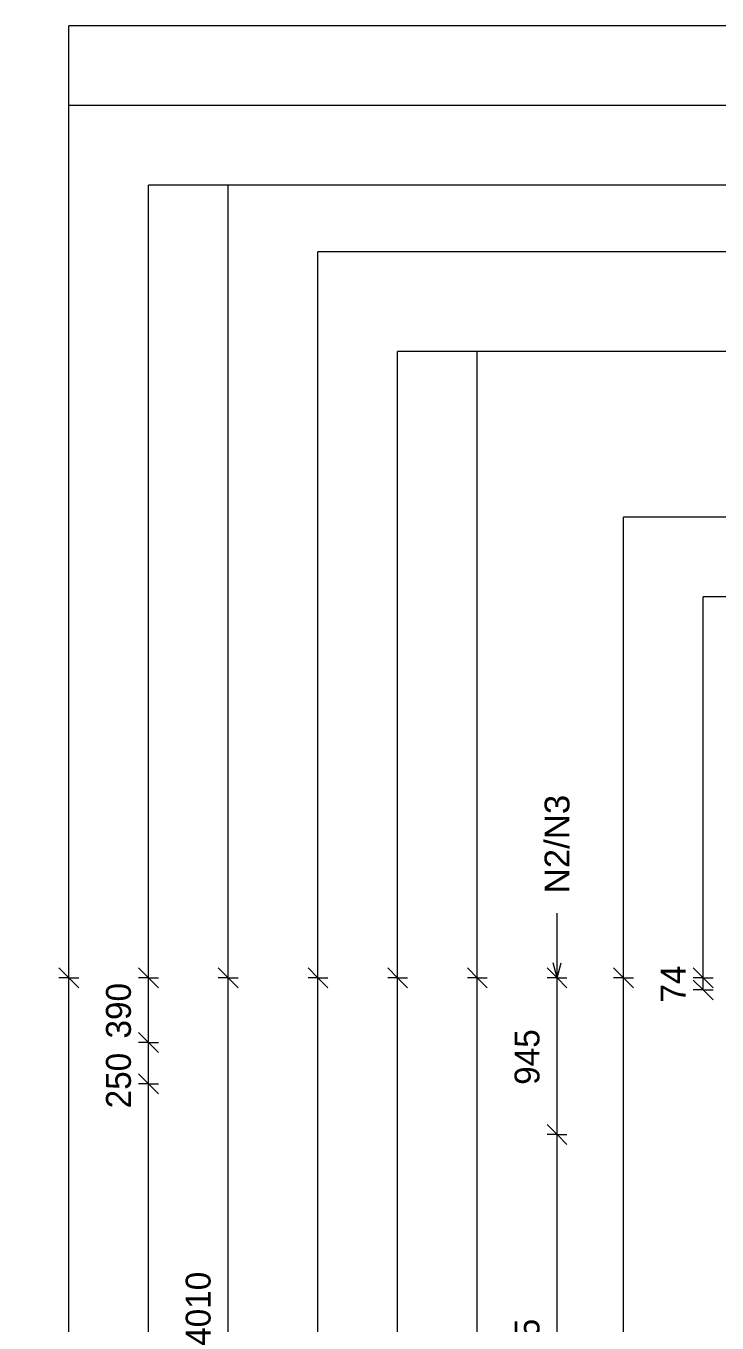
# Model space of a CAD drawing. Header units: millimetres. Extents: x -1213 to 19667, y -2591 to 13692.
# Drawn here: x -1213 to 2950, y 5619 to 13434 of the extents above; entities that cross this region are included whole.
import ezdxf

# ---------------------------------------------------------------- set-up
doc = ezdxf.new("R2010")
doc.units = ezdxf.units.MM
for name, color, linetype, lineweight in [('A-ANNO-DIMS', 211, 'Continuous', 9), ('A-ANNO-DIMS-60', 211, 'Continuous', 9), ('A-DETL-MBND', 5, 'Continuous', 18), ('A-DETL-THIN', 151, 'Continuous', 18), ('G-ANNO-TEXT', 231, 'Continuous', 9)]:
    doc.layers.add(name, color=color, linetype=linetype, lineweight=lineweight)
doc.styles.add('Arial_1', font='arial.ttf', dxfattribs={"height": 150})
doc.styles.add('Nirmala UI Semilight', font='NirmalaS.ttf', dxfattribs={"height": 150})
doc.dimstyles.new('Arrow_Filled_-_2_5_NI_UI', dxfattribs={"dimscale": 304.8, "dimtxt": 157.104592, "dimasz": 0.393701, "dimexe": 0.19685, "dimexo": 0.0625, "dimgap": 0.19685, "dimtad": 1, "dimdec": 0, "dimzin": 0, "dimdsep": 46, "dimtxsty": 'Nirmala UI Semilight', "dimblk1": 'OBLIQUE', "dimblk2": 'OBLIQUE', "dimsah": 1, "dimcen": 0.09, "dimazin": 0, "dimtfac": 1, "dimtdec": 4, "dimtix": 1, "dimtmove": 0, "dimatfit": 3, "dimfxl": 0.19685, "dimfxlon": 1, "dimtvp": 1, "dimtolj": 1, "dimtzin": 0, "dimarcsym": 2})
doc.dimstyles.new('Arrow_Filled_-_2_5_NI_UI_1', dxfattribs={"dimscale": 304.8, "dimtxt": 157.104592, "dimasz": 0.393701, "dimexe": 0.19685, "dimexo": 0.0625, "dimgap": 0.19685, "dimtad": 1, "dimdec": 0, "dimzin": 0, "dimdsep": 46, "dimtxsty": 'Nirmala UI Semilight', "dimblk1": 'OBLIQUE', "dimblk2": 'OBLIQUE', "dimsah": 1, "dimcen": 0.09, "dimazin": 0, "dimtfac": 1, "dimtdec": 4, "dimtix": 1, "dimtmove": 2, "dimatfit": 3, "dimfxl": 0.19685, "dimfxlon": 1, "dimtvp": 1, "dimtolj": 1, "dimtzin": 0, "dimarcsym": 2})

# ---------------------------------------------------------------- blocks, each defined once
blk = doc.blocks.new('DIMBLOCK4-Elevation Front')
at = {"layer": 'A-ANNO-DIMS-60'}
for p, q in [((1985.8, 6755), (1925.8, 6815)), ((1985.8, 6755), (1925.8, 6755)), ((1985.8, 4100), (1985.8, 6755)), ((1985.8, 6755), (2045.8, 6695)), ((1985.8, 6755), (2045.8, 6755)), ((1985.8, 4100), (1925.8, 4160)), ((1985.8, 4100), (1925.8, 4100)), ((1985.8, 4100), (2045.8, 4040)), ((1985.8, 4100), (2045.8, 4100))]:
    blk.add_line(p, q, dxfattribs=at)
at = {"layer": 'A-ANNO-DIMS-60', "color": 0, "insert": (1730.1, 5199), "char_height": 150, "width": 548.438, "attachment_point": 1, "rotation": 90, "line_spacing_factor": 1.142579, "style": 'Nirmala UI Semilight'}
blk.add_mtext('2655', dxfattribs=at)
blk = doc.blocks.new('_Oblique')
at = {"color": 0, "linetype": 'ByBlock', "lineweight": -2}
blk.add_line((-0.5, -0.5), (0.5, 0.5), dxfattribs=at)
blk = doc.blocks.new('DIMBLOCK5-Elevation Front')
at = {"layer": 'A-ANNO-DIMS-60'}
for p, q in [((1985.8, 7700), (1925.8, 7760)), ((1985.8, 7700), (1925.8, 7700)), ((1985.8, 6755), (1985.8, 7700)), ((1985.8, 7700), (2045.8, 7640)), ((1985.8, 7700), (2045.8, 7700)), ((1985.8, 6755), (1925.8, 6815)), ((1985.8, 6755), (1925.8, 6755)), ((1985.8, 6755), (2045.8, 6695)), ((1985.8, 6755), (2045.8, 6755))]:
    blk.add_line(p, q, dxfattribs=at)
at = {"layer": 'A-ANNO-DIMS-60', "color": 0, "insert": (1730.1, 7054.7), "char_height": 150, "width": 414.756, "attachment_point": 1, "rotation": 90, "line_spacing_factor": 1.142579, "style": 'Nirmala UI Semilight'}
blk.add_mtext('945', dxfattribs=at)
blk = doc.blocks.new('DIMBLOCK6-Elevation Front')
at = {"layer": 'A-ANNO-DIMS-60'}
for p, q in [((-955.3, 7700), (-1015.3, 7760)), ((-955.3, 7700), (-1015.3, 7700)), ((-955.3, -1395), (-955.3, 7700)), ((-955.3, 7700), (-895.3, 7640)), ((-955.3, 7700), (-895.3, 7700)), ((-955.3, -1395), (-1015.3, -1335)), ((-955.3, -1395), (-1015.3, -1395)), ((-955.3, -1395), (-895.3, -1455)), ((-955.3, -1395), (-895.3, -1395))]:
    blk.add_line(p, q, dxfattribs=at)
at = {"layer": 'A-ANNO-DIMS-60', "color": 0, "insert": (-1211, 2924), "char_height": 150, "width": 548.438, "attachment_point": 1, "rotation": 90, "line_spacing_factor": 1.142579, "style": 'Nirmala UI Semilight'}
blk.add_mtext('9095', dxfattribs=at)
blk = doc.blocks.new('DIMBLOCK7-Elevation Front')
at = {"layer": 'A-ANNO-DIMS-60'}
for p, q in [((-475.3, 7310), (-535.3, 7370)), ((-475.3, 7310), (-535.3, 7310)), ((-475.3, 7060), (-475.3, 7310)), ((-475.3, 7310), (-415.3, 7250)), ((-475.3, 7310), (-415.3, 7310)), ((-475.3, 7060), (-535.3, 7120)), ((-475.3, 7060), (-535.3, 7060)), ((-475.3, 7060), (-415.3, 7000)), ((-475.3, 7060), (-415.3, 7060))]:
    blk.add_line(p, q, dxfattribs=at)
at = {"layer": 'A-ANNO-DIMS-60', "color": 0, "insert": (-731, 6912.8), "char_height": 150, "width": 411.328, "attachment_point": 1, "rotation": 90, "line_spacing_factor": 1.142579, "style": 'Nirmala UI Semilight'}
blk.add_mtext('250', dxfattribs=at)
blk = doc.blocks.new('DIMBLOCK8-Elevation Front')
at = {"layer": 'A-ANNO-DIMS-60'}
for p, q in [((-475.3, 7700), (-535.3, 7760)), ((-475.3, 7700), (-535.3, 7700)), ((-475.3, 7310), (-475.3, 7700)), ((-475.3, 7700), (-415.3, 7640)), ((-475.3, 7700), (-415.3, 7700)), ((-475.3, 7310), (-535.3, 7370)), ((-475.3, 7310), (-535.3, 7310)), ((-475.3, 7310), (-415.3, 7250)), ((-475.3, 7310), (-415.3, 7310))]:
    blk.add_line(p, q, dxfattribs=at)
at = {"layer": 'A-ANNO-DIMS-60', "color": 0, "insert": (-731, 7333.6), "char_height": 150, "width": 411.328, "attachment_point": 1, "rotation": 90, "line_spacing_factor": 1.142579, "style": 'Nirmala UI Semilight'}
blk.add_mtext('390', dxfattribs=at)
blk = doc.blocks.new('DIMBLOCK9-Elevation Front')
at = {"layer": 'A-ANNO-DIMS-60'}
for p, q in [((-475.3, 7700), (-535.3, 7760)), ((-475.3, 7700), (-535.3, 7700)), ((-475.3, -1395), (-475.3, 7700)), ((-475.3, 7700), (-415.3, 7640)), ((-475.3, 7700), (-415.3, 7700)), ((-475.3, -1395), (-535.3, -1335)), ((-475.3, -1395), (-535.3, -1395)), ((-475.3, -1395), (-415.3, -1455)), ((-475.3, -1395), (-415.3, -1395))]:
    blk.add_line(p, q, dxfattribs=at)
at = {"layer": 'A-ANNO-DIMS-60', "color": 0, "insert": (-731, 2924), "char_height": 150, "width": 548.438, "attachment_point": 1, "rotation": 90, "line_spacing_factor": 1.142579, "style": 'Nirmala UI Semilight'}
blk.add_mtext('9095', dxfattribs=at)
blk = doc.blocks.new('DIMBLOCK14-Elevation Front')
at = {"layer": 'A-ANNO-DIMS-60'}
for p, q in [((4.7, 7700), (-55.3, 7760)), ((4.7, 7700), (-55.3, 7700)), ((4.7, 3689.9), (4.7, 7700)), ((4.7, 7700), (64.7, 7640)), ((4.7, 7700), (64.7, 7700)), ((4.7, 3689.9), (-55.3, 3749.9)), ((4.7, 3689.9), (-55.3, 3689.9)), ((4.7, 3689.9), (64.7, 3629.9)), ((4.7, 3689.9), (64.7, 3689.9))]:
    blk.add_line(p, q, dxfattribs=at)
at = {"layer": 'A-ANNO-DIMS-60', "color": 0, "insert": (-251, 5482.2), "char_height": 150, "width": 510.733, "attachment_point": 1, "rotation": 90, "line_spacing_factor": 1.142579, "style": 'Nirmala UI Semilight'}
blk.add_mtext('4010', dxfattribs=at)
blk = doc.blocks.new('DIMBLOCK34-Elevation Front')
at = {"layer": 'A-ANNO-DIMS-60'}
for p, q in [((2865.8, 7700), (2805.8, 7760)), ((2865.8, 7700), (2805.8, 7700)), ((2865.8, 7626), (2805.8, 7686)), ((2865.8, 7626), (2865.8, 7700)), ((2865.8, 7700), (2925.8, 7640)), ((2865.8, 7700), (2925.8, 7700)), ((2865.8, 7626), (2805.8, 7626)), ((2865.8, 7626), (2925.8, 7566)), ((2865.8, 7626), (2925.8, 7626))]:
    blk.add_line(p, q, dxfattribs=at)
at = {"layer": 'A-ANNO-DIMS-60', "color": 0, "insert": (2610.1, 7550.2), "char_height": 150, "width": 270.791, "attachment_point": 1, "rotation": 90, "line_spacing_factor": 1.142579, "style": 'Nirmala UI Semilight'}
blk.add_mtext('74', dxfattribs=at)
blk = doc.blocks.new('DIMBLOCK105-Elevation Front')
at = {"layer": 'A-ANNO-DIMS-60'}
for p, q in [((2385.8, 7700), (2325.8, 7760)), ((2385.8, 7700), (2325.8, 7700)), ((2385.8, 1225), (2385.8, 7700)), ((2385.8, 7700), (2445.8, 7640)), ((2385.8, 7700), (2445.8, 7700)), ((2385.8, 1225), (2325.8, 1285)), ((2385.8, 1225), (2325.8, 1225)), ((2385.8, 1225), (2445.8, 1165)), ((2385.8, 1225), (2445.8, 1225))]:
    blk.add_line(p, q, dxfattribs=at)
at = {"layer": 'A-ANNO-DIMS-60', "color": 0, "insert": (2130.1, 4235.4), "char_height": 150, "width": 545.01, "attachment_point": 1, "rotation": 90, "line_spacing_factor": 1.142579, "style": 'Nirmala UI Semilight'}
blk.add_mtext('6475', dxfattribs=at)
blk = doc.blocks.new('DIMBLOCK107-Elevation Front')
at = {"layer": 'A-ANNO-DIMS-60'}
for p, q in [((1505.8, 7700), (1445.8, 7760)), ((1505.8, 7700), (1445.8, 7700)), ((1505.8, 1040), (1505.8, 7700)), ((1505.8, 7700), (1565.8, 7640)), ((1505.8, 7700), (1565.8, 7700)), ((1505.8, 1040), (1445.8, 1100)), ((1505.8, 1040), (1445.8, 1040)), ((1505.8, 1040), (1565.8, 980)), ((1505.8, 1040), (1565.8, 1040))]:
    blk.add_line(p, q, dxfattribs=at)
at = {"layer": 'A-ANNO-DIMS-60', "color": 0, "insert": (1250.1, 4141.5), "char_height": 150, "width": 548.438, "attachment_point": 1, "rotation": 90, "line_spacing_factor": 1.142579, "style": 'Nirmala UI Semilight'}
blk.add_mtext('6660', dxfattribs=at)
blk = doc.blocks.new('DIMBLOCK110-Elevation Front')
at = {"layer": 'A-ANNO-DIMS-60'}
for p, q in [((1025.8, 7700), (965.8, 7760)), ((1025.8, 7700), (965.8, 7700)), ((1025.8, 1040), (1025.8, 7700)), ((1025.8, 7700), (1085.8, 7640)), ((1025.8, 7700), (1085.8, 7700)), ((1025.8, 1040), (965.8, 1100)), ((1025.8, 1040), (965.8, 1040)), ((1025.8, 1040), (1085.8, 980)), ((1025.8, 1040), (1085.8, 1040))]:
    blk.add_line(p, q, dxfattribs=at)
at = {"layer": 'A-ANNO-DIMS-60', "color": 0, "insert": (770.1, 4141.5), "char_height": 150, "width": 548.438, "attachment_point": 1, "rotation": 90, "line_spacing_factor": 1.142579, "style": 'Nirmala UI Semilight'}
blk.add_mtext('6660', dxfattribs=at)
blk = doc.blocks.new('DIMBLOCK117-Elevation Front')
at = {"layer": 'A-ANNO-DIMS-60'}
for p, q in [((545.8, 7700), (485.8, 7760)), ((545.8, 7700), (485.8, 7700)), ((545.8, 2690.5), (545.8, 7700)), ((545.8, 7700), (605.8, 7640)), ((545.8, 7700), (605.8, 7700)), ((545.8, 2690.5), (485.8, 2750.5)), ((545.8, 2690.5), (485.8, 2690.5)), ((545.8, 2690.5), (605.8, 2630.5)), ((545.8, 2690.5), (605.8, 2690.5))]:
    blk.add_line(p, q, dxfattribs=at)
at = {"layer": 'A-ANNO-DIMS-60', "color": 0, "insert": (290.1, 4983.9), "char_height": 150, "width": 507.305, "attachment_point": 1, "rotation": 90, "line_spacing_factor": 1.142579, "style": 'Nirmala UI Semilight'}
blk.add_mtext('5010', dxfattribs=at)

msp = doc.modelspace()

# ---------------------------------------------------------------- linework, layer by layer
at = {"layer": 'A-DETL-MBND'}
for p, q in [((545.8, 7700), (545.8, 12074.3)), ((5510.6, 12074.3), (545.8, 12074.3)), ((1025.8, 7700), (1025.8, 11473.6)), ((5510.6, 11473.6), (1025.8, 11473.6)), ((1505.8, 7700), (1505.8, 11473.6)), ((2385.8, 7700), (2385.8, 10474.3)), ((5510.6, 10474.3), (2385.8, 10474.3))]:
    msp.add_line(p, q, dxfattribs=at)
at = {"layer": 'A-DETL-THIN'}
for p, q in [((-955.3, 7700), (-955.3, 13434.3)), ((5510.6, 13434.3), (-955.3, 13434.3)), ((5510.6, 12954.3), (-955.3, 12954.3)), ((-475.3, 7700), (-475.3, 12474.3)), ((5510.6, 12474.3), (-475.3, 12474.3)), ((4.7, 7700), (4.7, 12474.3)), ((2865.8, 7700), (2865.8, 9994.3)), ((5510.6, 9994.3), (2865.8, 9994.3))]:
    msp.add_line(p, q, dxfattribs=at)
at = {"layer": 'G-ANNO-TEXT', "color": 7}
for q in [(1985.9, 8088.2), (1961.8, 7789.9), (2010.1, 7789.9)]:
    msp.add_line((1985.9, 7699.9), q, dxfattribs=at)

# ---------------------------------------------------------------- texts
at = {"layer": 'G-ANNO-TEXT', "color": 7, "insert": (1910.9, 8208.2), "char_height": 150, "width": 716.709, "attachment_point": 1, "rotation": 90, "style": 'Arial_1'}
msp.add_mtext('N2/N3', dxfattribs=at)

# ---------------------------------------------------------------- dimensions: what is measured, and where the dimension line sits
at = {"layer": 'A-ANNO-DIMS'}
for base, p1, p2, override, picture, middle in [((2865.8, 7700), (2925.8, 7626), (2925.8, 7700), {"dimpost": '<>', "dimfxl": 74}, 'DIMBLOCK34-Elevation Front', (2730.8, 7663)), ((-955.3, 7700), (-895.3, -1395), (-895.3, 7700), {"dimpost": '<>', "dimfxl": 9095}, 'DIMBLOCK6-Elevation Front', (-1092.9, 3152.5)), ((-475.3, 7700), (-415.3, 7310), (-415.3, 7700), {"dimpost": '<>', "dimfxl": 390}, 'DIMBLOCK8-Elevation Front', (-612.9, 7505)), ((-475.3, 7700), (-415.3, -1395), (-415.3, 7700), {"dimpost": '<>', "dimfxl": 9095}, 'DIMBLOCK9-Elevation Front', (-612.9, 3152.5)), ((4.7, 7700), (64.7, 3689.9), (64.7, 7700), {"dimpost": '<>', "dimfxl": 4010.059273}, 'DIMBLOCK14-Elevation Front', (-133.3, 5695)), ((545.8179, 7700), (605.8179, 2690.4618), (605.8179, 7700), {"dimpost": '<>', "dimfxl": 5009.538188}, 'DIMBLOCK117-Elevation Front', (407.889, 5195.2309)), ((1025.8, 7700), (1085.8, 1040), (1085.8, 7700), {"dimpost": '<>', "dimfxl": 6660}, 'DIMBLOCK110-Elevation Front', (888.3, 4370)), ((1505.8, 7700), (1565.8, 1040), (1565.8, 7700), {"dimpost": '<>', "dimfxl": 6660}, 'DIMBLOCK107-Elevation Front', (1368.3, 4370)), ((1985.8, 7700), (2045.8, 6755), (2045.8, 7700), {"dimpost": '<>', "dimfxl": 945}, 'DIMBLOCK5-Elevation Front', (1848.3, 7227.5)), ((2385.8, 7700), (2445.8, 1225), (2445.8, 7700), {"dimpost": '<>', "dimfxl": 6475}, 'DIMBLOCK105-Elevation Front', (2248.3, 4462.5)), ((1985.8, 6755), (2045.8, 4100), (2045.8, 6755), {"dimpost": '<>', "dimfxl": 2655}, 'DIMBLOCK4-Elevation Front', (1848.3, 5427.5))]:
    dim = msp.add_linear_dim(base=base, p1=p1, p2=p2, angle=90, dimstyle='Arrow_Filled_-_2_5_NI_UI', override=override, dxfattribs=at)
    dim.commit()
    dim.dimension.update_dxf_attribs({"geometry": picture, "text_midpoint": middle})
dim = msp.add_linear_dim(base=(-475.3, 7310), p1=(-415.3, 7060), p2=(-415.3, 7310), angle=90, dimstyle='Arrow_Filled_-_2_5_NI_UI_1', override={"dimpost": '<>', "dimfxl": 250}, dxfattribs=at)
dim.commit()
dim.dimension.update_dxf_attribs({"geometry": 'DIMBLOCK7-Elevation Front', "text_midpoint": (-631, 7118.4), "dimtype": 160, "text_rotation": 90})

doc.saveas('drawing.dxf')
